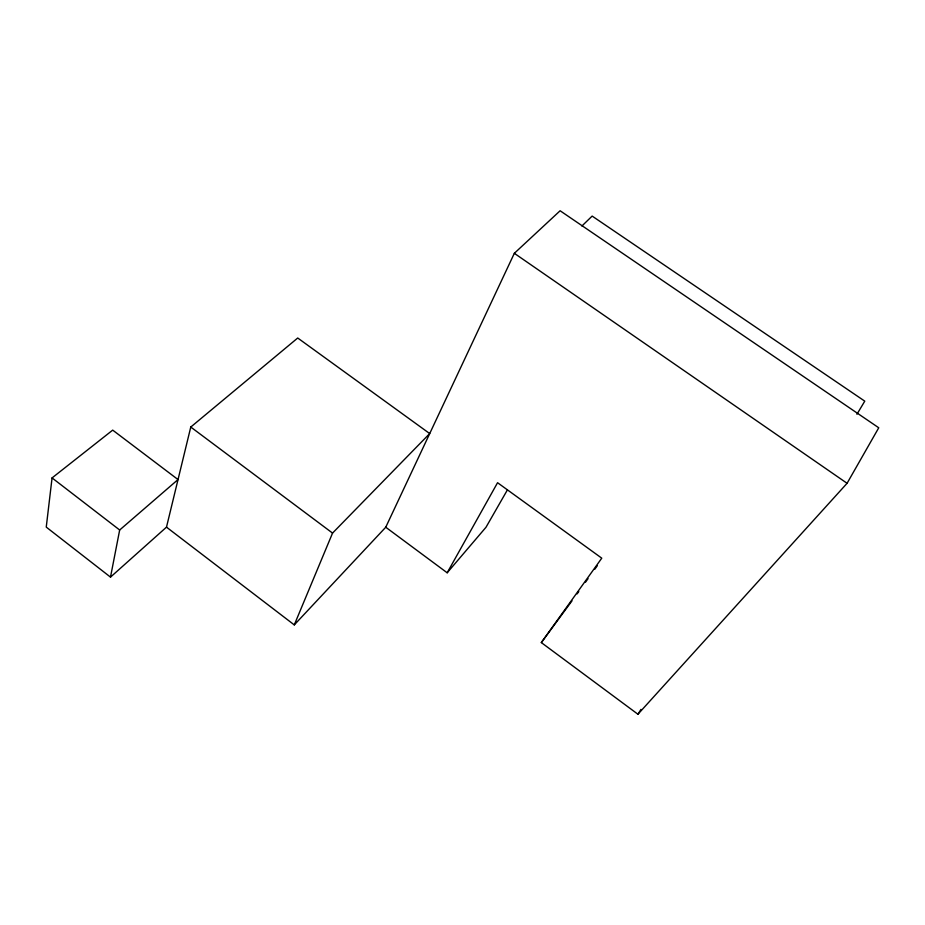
<?xml version="1.0" encoding="UTF-8"?>
<svg xmlns="http://www.w3.org/2000/svg" width="925" height="925" viewBox="0 0 925 925"><rect width="100%" height="100%" fill="white"/><g stroke="black" fill="none" stroke-linecap="round" stroke-linejoin="round"><path stroke-width="1.39" d="M110.503 577.119L119.672 530.002L178.028 479.566L112.7 430.125L52.066 477.913L46.25 527.111L110.503 577.119L166.488 527.146L190.77 427.049L297.723 338.007L429.709 433.582L332.549 533.089L294.277 624.895L166.488 527.146M385.748 527.227L514.335 253.311L560.111 210.761L878.75 427.778L847.08 483.289L637.938 714.239L541.322 642.586L601.759 558.168L497.558 482.711L447.18 572.783L385.748 527.227L294.277 624.895M507.363 489.984L485.995 527.262L447.18 572.783M856.932 414.261L864.771 401.149L592.15 216.08L581.906 226.012M637.938 714.239L640.967 709.394M577.107 593.896L578.796 591.549M585.513 582.172L588.046 578.657M594.763 569.268L597.284 565.753M541.322 642.586L571.997 600.857M514.335 253.311L847.08 483.289M190.77 427.049L332.549 533.089M52.066 477.913L119.672 530.002"/></g></svg>
